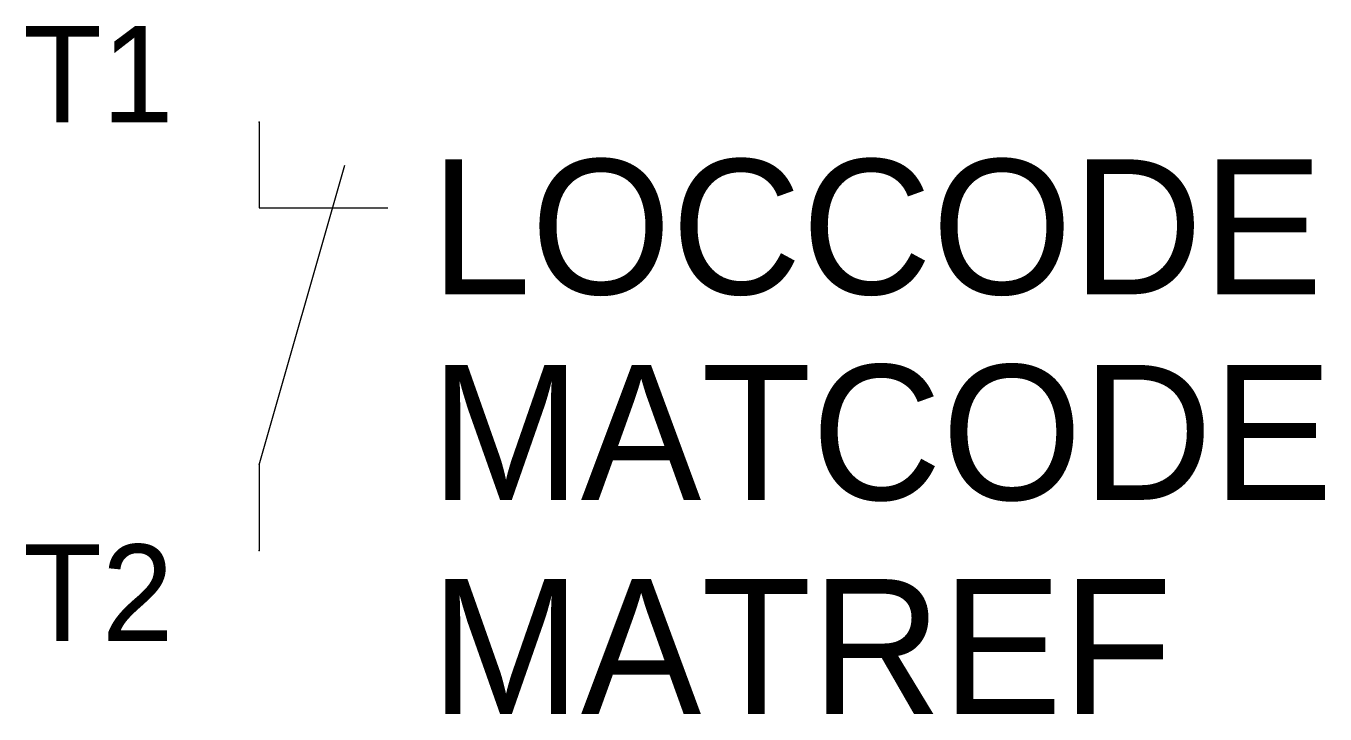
# Model space of a CAD drawing. Extents: x -5.4 to 24.9, y -8.8 to 7.2.
import ezdxf
from ezdxf.enums import TextEntityAlignment as Align

# ---------------------------------------------------------------- set-up
doc = ezdxf.new("R2010")
doc.units = 0
doc.layers.get('0').update_dxf_attribs({"linetype": 'CONTINUOUS'})
doc.layers.add('C', color=6, linetype='CONTINUOUS')
doc.layers.add('T2', color=1, linetype='CONTINUOUS')

msp = doc.modelspace()

# ---------------------------------------------------------------- linework, layer by layer
at = {"color": 0, "linetype": 'CONTINUOUS'}
for p, q in [((0, 5), (0, 3)), ((0, -3), (2, 4)), ((0, 3), (2, 3)), ((2, 3), (3, 3)), ((0, -3), (0, -5))]:
    msp.add_line(p, q, dxfattribs=at)
at = {"layer": 'C', "color": 0, "linetype": 'CONTINUOUS'}
for p in [(0, 5), (0, -5)]:
    msp.add_point(p, dxfattribs=at)

# ---------------------------------------------------------------- texts
at = {"color": 0, "linetype": 'CONTINUOUS'}
for tag, p in [('LOCCODE', (4, 0.985)), ('MATCODE', (4, -3.815)), ('MATREF', (4, -8.815))]:
    msp.add_attdef(tag, p, '', height=3.15, dxfattribs=at)
at = {"layer": 'T2', "color": 0, "linetype": 'CONTINUOUS'}
for tag, p in [('T1', (-2, 4.999)), ('T2', (-2, -7.107))]:
    msp.add_attdef(tag, text='', height=2.25, dxfattribs=at).set_placement(p, align=Align.RIGHT)

doc.saveas('drawing.dxf')
